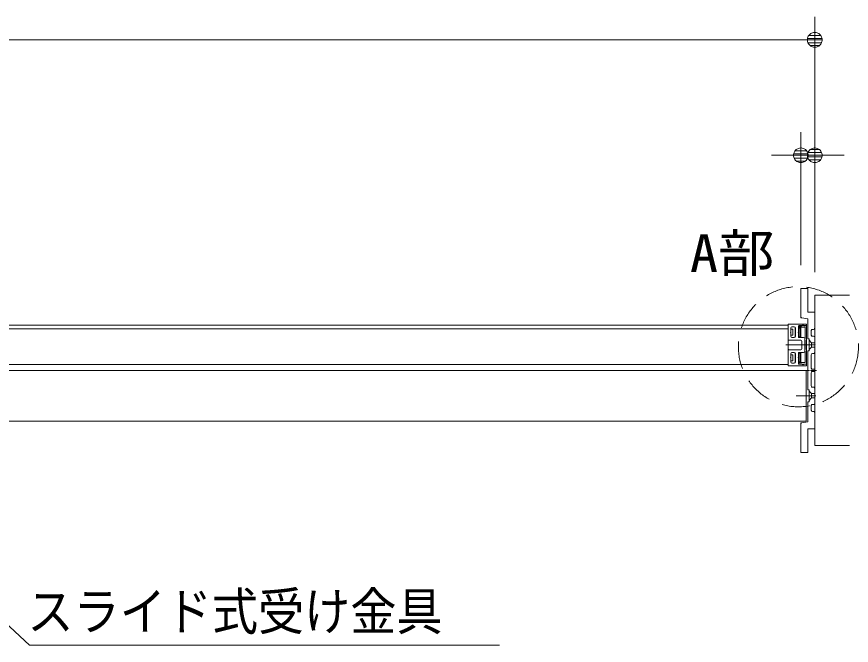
# Model space of a CAD drawing. Units: millimetres, scale not verified. Extents: x -6062 to 6062, y -3045 to 3045.
# Drawn here: x -2788 to -2065, y 1062 to 1606 of the extents above; entities that cross this region are included whole.
import ezdxf
from ezdxf.enums import TextEntityAlignment as Align

# ---------------------------------------------------------------- set-up
doc = ezdxf.new("R2010")
doc.units = ezdxf.units.MM
doc.header["$LTSCALE"] = 20
for name, pattern in [('CHAIN1', [8, 5, -1, 1, -1]), ('DASHED1', [1.8, 1.2, -0.6]), ('DOUBLE_CHAIN1', [8.8, 5, -1, 0.6, -0.6, 0.6, -1])]:
    doc.linetypes.add(name, pattern=pattern)
for name, color, linetype, lineweight in [('0-0_3一般', 7, 'Continuous', 9), ('0-1_2寸法-1', 7, 'Continuous', 9), ('0-2_0', 7, 'Continuous', 9), ('0-3_2寸法-2', 7, 'Continuous', 9), ('0-4_2寸法-3', 7, 'Continuous', 9)]:
    doc.layers.add(name, color=color, linetype=linetype, lineweight=lineweight)
doc.styles.add('ＭＳ ゴシック', font='')
doc.styles.get('ＭＳ ゴシック').set_extended_font_data('MS Gothic')

# ---------------------------------------------------------------- blocks, each defined once
blk = doc.blocks.new('_Dot')
at = {"layer": '0-2_0'}
for p, q in [((-10, 0), (-20, 0)), ((9.78, 2), (-9.78, 2)), ((7.99, 6), (-7.99, 6)), ((9.16, -3.98), (-9.16, -3.98)), ((6, -7.98), (-6, -7.98))]:
    blk.add_line(p, q, dxfattribs=at)
for points in [[(10, 0), (9.92, 1.25), (9.69, 2.49), (9.3, 3.68), (8.76, 4.82), (8.09, 5.88), (7.29, 6.85), (6.37, 7.71), (5.36, 8.44), (4.26, 9.05), (3.09, 9.51), (1.87, 9.82), (0.63, 9.98), (-0.63, 9.98), (-1.87, 9.82), (-3.09, 9.51), (-4.26, 9.05), (-5.36, 8.44), (-6.37, 7.71), (-7.29, 6.85), (-8.09, 5.88), (-8.76, 4.82), (-9.3, 3.68), (-9.69, 2.49), (-9.92, 1.25), (-10, 0), (0, 0)], [(-10, 0), (-9.92, -1.25), (-9.69, -2.49), (-9.3, -3.68), (-8.76, -4.82), (-8.09, -5.88), (-7.29, -6.85), (-6.37, -7.71), (-5.36, -8.44), (-4.26, -9.05), (-3.09, -9.51), (-1.87, -9.82), (-0.63, -9.98), (0.63, -9.98), (1.87, -9.82), (3.09, -9.51), (4.26, -9.05), (5.36, -8.44), (6.37, -7.71), (7.29, -6.85), (8.09, -5.88), (8.76, -4.82), (9.3, -3.68), (9.69, -2.49), (9.92, -1.25), (10, 0), (0, 0)]]:
    blk.add_lwpolyline(points, close=True, dxfattribs=at)
blk = doc.blocks.new('グループ-28')
at = {"layer": '0-0_3一般'}
for p, q in [((-6638, 26776.9), (-30002, 26776.9)), ((-6640, 26792.3), (-6640, 26792.9)), ((-6638, 26796.9), (-6320, 26796.9)), ((-6638, 26520.9), (-6638, 26788.9)), ((-6638, 26096.9), (-6638, 26776.9)), ((-6636, 26796.9), (-6326, 26796.9)), ((-6536, 26752.9), (-6574, 26752.9)), ((-6538, 26750.9), (-6572, 26750.9)), ((-6460, 26764.9), (-6460, 26659.9)), ((-6454, 26770.9), (-6396.6, 26770.9)), ((-6453.2, 26755.8), (-6419.9, 26762.5)), ((-6416, 26762.9), (-6406.9, 26762.9)), ((-6406.9, 26762.9), (-6385, 26775.5)), ((-6370, 26766.9), (-6320, 26766.9)), ((-6320, 26796.9), (-6320, 26076.9)), ((-6320, 26766.9), (-6320, 26106.9)), ((-30000, 26716.9), (-6640, 26716.9)), ((-6640, 26716.9), (-6640, 26096.9)), ((-6600, 26653.9), (-6594, 26659.9)), ((-6594, 26647.9), (-6600, 26653.9)), ((-6594, 26732.9), (-6594, 26659.9)), ((-6594, 26647.9), (-6594, 26585.9)), ((-6592, 26710.9), (-6592, 26704.9)), ((-6592, 26613.9), (-6592, 26607.9)), ((-6592, 26607.9), (-6592, 26587.9)), ((-6572, 26607.9), (-6592, 26607.9)), ((-6572, 26710.9), (-6558, 26710.9)), ((-6558, 26607.9), (-6572, 26607.9)), ((-6558, 26710.9), (-6558, 26607.9)), ((-6518, 26587.9), (-6518, 26730.9)), ((-6516, 26732.9), (-6516, 26585.9)), ((-6466, 26653.9), (-6460, 26659.9)), ((-6460, 26647.9), (-6466, 26653.9)), ((-6460, 26647.9), (-6460, 26571.9)), ((-6458, 26748.9), (-6458, 26750)), ((-6458, 26730.9), (-6458, 26573.9)), ((-6350, 26742.9), (-6452, 26742.9)), ((-6424, 26736.9), (-6452, 26736.9)), ((-6448, 26721.9), (-6448, 26721.7)), ((-6448, 26583.1), (-6448, 26721.7)), ((-6442.8, 26726.9), (-6433.2, 26726.9)), ((-6433, 26726.9), (-6433.2, 26726.9)), ((-6428, 26721.7), (-6428, 26583.1)), ((-6418, 26573.9), (-6418, 26730.9)), ((-6344, 26546.9), (-6344, 26736.9)), ((-6632, 26516.9), (-6634, 26516.9)), ((-6628, 26521.9), (-6628, 26520.9)), ((-6422, 26521.9), (-6628, 26521.9)), ((-6536, 26565.9), (-6574, 26565.9)), ((-6572, 26567.9), (-6538, 26567.9)), ((-6372, 26565.9), (-6454, 26565.9)), ((-6452, 26567.9), (-6424, 26567.9)), ((-6443, 26577.9), (-6442.8, 26577.9)), ((-6433.2, 26577.9), (-6442.8, 26577.9)), ((-6428, 26582.9), (-6428, 26583.1)), ((-6402, 26501.9), (-6402, 26371.9)), ((-6352, 26545.9), (-6352, 26327.9)), ((-6350, 26546.9), (-6344, 26546.9)), ((-6350, 26516.9), (-6350, 26546.9)), ((-6344, 26516.9), (-6350, 26516.9)), ((-6344, 26356.9), (-6344, 26516.9)), ((-6681.4, 26436.9), (-6281.4, 26436.9)), ((-6638, 26352.9), (-6638, 26084.9)), ((-6632, 26356.9), (-6634, 26356.9)), ((-6466, 26436.9), (-6310.5, 26436.9)), ((-6399.6, 26436.9), (-6279.6, 26436.9)), ((-6350, 26356.9), (-6344, 26356.9)), ((-6350, 26326.9), (-6350, 26356.9)), ((-6344, 26326.9), (-6350, 26326.9)), ((-6344, 26136.9), (-6344, 26326.9)), ((-6600, 26219.9), (-6594, 26225.9)), ((-6594, 26213.9), (-6600, 26219.9)), ((-6594, 26225.9), (-6594, 26287.9)), ((-6594, 26140.9), (-6594, 26213.9)), ((-6592, 26265.9), (-6592, 26259.9)), ((-6536, 26307.9), (-6574, 26307.9)), ((-6538, 26305.9), (-6572, 26305.9)), ((-6558, 26265.9), (-6572, 26265.9)), ((-6558, 26162.9), (-6558, 26265.9)), ((-6518, 26142.9), (-6518, 26285.9)), ((-6516, 26140.9), (-6516, 26287.9)), ((-6466, 26219.9), (-6460, 26225.9)), ((-6460, 26225.9), (-6460, 26301.9)), ((-6458, 26299.9), (-6458, 26142.9)), ((-6372, 26307.9), (-6454, 26307.9)), ((-6424, 26305.9), (-6452, 26305.9)), ((-6448, 26290.9), (-6448, 26290.7)), ((-6448, 26152.1), (-6448, 26290.7)), ((-6442.8, 26295.9), (-6433.2, 26295.9)), ((-6433, 26295.9), (-6433.2, 26295.9)), ((-6428, 26290.7), (-6428, 26152.1)), ((-6418, 26142.9), (-6418, 26299.9)), ((-30002, 26096.9), (-6638, 26096.9)), ((-6640, 26096.9), (-30000, 26096.9)), ((-6640, 26081.4), (-6640, 26080.9)), ((-6636, 26076.9), (-6326, 26076.9)), ((-6592, 26168.9), (-6592, 26162.9)), ((-6592, 26162.9), (-6592, 26142.9)), ((-6572, 26162.9), (-6592, 26162.9)), ((-6536, 26120.9), (-6574, 26120.9)), ((-6572, 26162.9), (-6558, 26162.9)), ((-6572, 26122.9), (-6538, 26122.9)), ((-6458, 26123.8), (-6458, 26124.9)), ((-6454, 26102.9), (-6396.6, 26102.9)), ((-6419.9, 26111.3), (-6453.2, 26117.9)), ((-6452, 26136.9), (-6424, 26136.9)), ((-6452, 26130.9), (-6350, 26130.9)), ((-6443, 26146.9), (-6442.8, 26146.9)), ((-6433.2, 26146.9), (-6442.8, 26146.9)), ((-6428, 26151.9), (-6428, 26152.1)), ((-6406.9, 26110.9), (-6416, 26110.9)), ((-6385, 26098.2), (-6406.9, 26110.9)), ((-6320, 26106.9), (-6370, 26106.9)), ((-6369, 26102.9), (-6320, 26102.9)), ((-6320, 26102.9), (-6320, 26082.9)), ((-6502.2, 25556.9), (-6162.2, 25556.9)), ((-6330, 25116.9), (-53990, 25116.9))]:
    blk.add_line(p, q, dxfattribs=at)
for points in [[(-6320, 26076.9), (-6638, 26076.9), (-6638, 26796.9)], [(-6369, 26770.9), (-6320, 26770.9), (-6320, 26790.9)], [(-6592, 26730.9), (-6592, 26710.9), (-6572, 26710.9)], [(-6442.8, 26726.9), (-6443, 26726.9), (-6443.2, 26726.8), (-6443.4, 26726.8), (-6443.6, 26726.8), (-6443.8, 26726.7), (-6444, 26726.7), (-6444.2, 26726.6), (-6444.4, 26726.6), (-6444.6, 26726.5), (-6444.7, 26726.4), (-6444.9, 26726.3), (-6445.1, 26726.3), (-6445.3, 26726.2), (-6445.4, 26726), (-6445.6, 26725.9), (-6445.8, 26725.8), (-6445.9, 26725.7), (-6446.1, 26725.6), (-6446.2, 26725.4), (-6446.4, 26725.3), (-6446.5, 26725.1), (-6446.7, 26725), (-6446.8, 26724.8), (-6446.9, 26724.6), (-6447.1, 26724.5), (-6447.2, 26724.3), (-6447.3, 26724.1), (-6447.4, 26724), (-6447.5, 26723.8), (-6447.6, 26723.6), (-6447.6, 26723.4), (-6447.7, 26723.2), (-6447.8, 26723.1), (-6447.8, 26722.9), (-6447.9, 26722.7), (-6447.9, 26722.5), (-6447.9, 26722.3), (-6448, 26722.1), (-6448, 26721.9)], [(-6428, 26721.7), (-6428, 26721.9), (-6428, 26722.1), (-6428.1, 26722.3), (-6428.1, 26722.5), (-6428.1, 26722.7), (-6428.2, 26722.9), (-6428.2, 26723.1), (-6428.3, 26723.3), (-6428.4, 26723.4), (-6428.5, 26723.6), (-6428.5, 26723.8), (-6428.6, 26724), (-6428.7, 26724.1), (-6428.8, 26724.3), (-6428.9, 26724.5), (-6429.1, 26724.6), (-6429.2, 26724.8), (-6429.3, 26725), (-6429.5, 26725.1), (-6429.6, 26725.3), (-6429.8, 26725.4), (-6429.9, 26725.6), (-6430.1, 26725.7), (-6430.2, 26725.8), (-6430.4, 26725.9), (-6430.6, 26726.1), (-6430.7, 26726.2), (-6430.9, 26726.3), (-6431.1, 26726.4), (-6431.3, 26726.4), (-6431.5, 26726.5), (-6431.6, 26726.6), (-6431.8, 26726.6), (-6432, 26726.7), (-6432.2, 26726.8), (-6432.4, 26726.8), (-6432.6, 26726.8), (-6432.8, 26726.9), (-6433, 26726.9)], [(-6448, 26583.1), (-6448, 26582.9), (-6448, 26582.7), (-6447.9, 26582.5), (-6447.9, 26582.3), (-6447.9, 26582.1), (-6447.8, 26581.9), (-6447.8, 26581.7), (-6447.7, 26581.5), (-6447.6, 26581.3), (-6447.5, 26581.2), (-6447.5, 26581), (-6447.4, 26580.8), (-6447.3, 26580.6), (-6447.2, 26580.5), (-6447.1, 26580.3), (-6446.9, 26580.1), (-6446.8, 26580), (-6446.7, 26579.8), (-6446.5, 26579.6), (-6446.4, 26579.5), (-6446.2, 26579.3), (-6446.1, 26579.2), (-6445.9, 26579.1), (-6445.8, 26578.9), (-6445.6, 26578.8), (-6445.4, 26578.7), (-6445.3, 26578.6), (-6445.1, 26578.5), (-6444.9, 26578.4), (-6444.7, 26578.3), (-6444.5, 26578.2), (-6444.4, 26578.2), (-6444.2, 26578.1), (-6444, 26578.1), (-6443.8, 26578), (-6443.6, 26578), (-6443.4, 26577.9), (-6443.2, 26577.9), (-6443, 26577.9)], [(-6433.2, 26577.9), (-6433, 26577.9), (-6432.8, 26577.9), (-6432.6, 26577.9), (-6432.4, 26578), (-6432.2, 26578), (-6432, 26578.1), (-6431.8, 26578.1), (-6431.6, 26578.2), (-6431.4, 26578.3), (-6431.3, 26578.3), (-6431.1, 26578.4), (-6430.9, 26578.5), (-6430.7, 26578.6), (-6430.6, 26578.7), (-6430.4, 26578.8), (-6430.2, 26579), (-6430.1, 26579.1), (-6429.9, 26579.2), (-6429.8, 26579.4), (-6429.6, 26579.5), (-6429.5, 26579.7), (-6429.3, 26579.8), (-6429.2, 26580), (-6429.1, 26580.1), (-6428.9, 26580.3), (-6428.8, 26580.5), (-6428.7, 26580.6), (-6428.6, 26580.8), (-6428.5, 26581), (-6428.4, 26581.2), (-6428.4, 26581.3), (-6428.3, 26581.5), (-6428.2, 26581.7), (-6428.2, 26581.9), (-6428.1, 26582.1), (-6428.1, 26582.3), (-6428.1, 26582.5), (-6428, 26582.7), (-6428, 26582.9)], [(-6422, 26351.9), (-6628, 26351.9), (-6628, 26352.9)], [(-6592, 26285.9), (-6592, 26265.9), (-6572, 26265.9)], [(-6460, 26108.9), (-6460, 26213.9), (-6466, 26219.9)], [(-6442.8, 26295.9), (-6443, 26295.9), (-6443.2, 26295.8), (-6443.4, 26295.8), (-6443.6, 26295.8), (-6443.8, 26295.7), (-6444, 26295.7), (-6444.2, 26295.6), (-6444.4, 26295.6), (-6444.6, 26295.5), (-6444.7, 26295.4), (-6444.9, 26295.3), (-6445.1, 26295.3), (-6445.3, 26295.2), (-6445.4, 26295), (-6445.6, 26294.9), (-6445.8, 26294.8), (-6445.9, 26294.7), (-6446.1, 26294.6), (-6446.2, 26294.4), (-6446.4, 26294.3), (-6446.5, 26294.1), (-6446.7, 26294), (-6446.8, 26293.8), (-6446.9, 26293.6), (-6447.1, 26293.5), (-6447.2, 26293.3), (-6447.3, 26293.1), (-6447.4, 26293), (-6447.5, 26292.8), (-6447.6, 26292.6), (-6447.6, 26292.4), (-6447.7, 26292.2), (-6447.8, 26292.1), (-6447.8, 26291.9), (-6447.9, 26291.7), (-6447.9, 26291.5), (-6447.9, 26291.3), (-6448, 26291.1), (-6448, 26290.9)], [(-6428, 26290.7), (-6428, 26290.9), (-6428, 26291.1), (-6428.1, 26291.3), (-6428.1, 26291.5), (-6428.1, 26291.7), (-6428.2, 26291.9), (-6428.2, 26292.1), (-6428.3, 26292.3), (-6428.4, 26292.4), (-6428.5, 26292.6), (-6428.5, 26292.8), (-6428.6, 26293), (-6428.7, 26293.1), (-6428.8, 26293.3), (-6428.9, 26293.5), (-6429.1, 26293.6), (-6429.2, 26293.8), (-6429.3, 26294), (-6429.5, 26294.1), (-6429.6, 26294.3), (-6429.8, 26294.4), (-6429.9, 26294.6), (-6430.1, 26294.7), (-6430.2, 26294.8), (-6430.4, 26294.9), (-6430.6, 26295.1), (-6430.7, 26295.2), (-6430.9, 26295.3), (-6431.1, 26295.4), (-6431.3, 26295.4), (-6431.5, 26295.5), (-6431.6, 26295.6), (-6431.8, 26295.6), (-6432, 26295.7), (-6432.2, 26295.8), (-6432.4, 26295.8), (-6432.6, 26295.8), (-6432.8, 26295.9), (-6433, 26295.9)], [(-6448, 26152.1), (-6448, 26151.9), (-6448, 26151.7), (-6447.9, 26151.5), (-6447.9, 26151.3), (-6447.9, 26151.1), (-6447.8, 26150.9), (-6447.8, 26150.7), (-6447.7, 26150.5), (-6447.6, 26150.3), (-6447.5, 26150.2), (-6447.5, 26150), (-6447.4, 26149.8), (-6447.3, 26149.6), (-6447.2, 26149.5), (-6447.1, 26149.3), (-6446.9, 26149.1), (-6446.8, 26149), (-6446.7, 26148.8), (-6446.5, 26148.6), (-6446.4, 26148.5), (-6446.2, 26148.3), (-6446.1, 26148.2), (-6445.9, 26148.1), (-6445.8, 26147.9), (-6445.6, 26147.8), (-6445.4, 26147.7), (-6445.3, 26147.6), (-6445.1, 26147.5), (-6444.9, 26147.4), (-6444.7, 26147.3), (-6444.5, 26147.2), (-6444.4, 26147.2), (-6444.2, 26147.1), (-6444, 26147.1), (-6443.8, 26147), (-6443.6, 26147), (-6443.4, 26146.9), (-6443.2, 26146.9), (-6443, 26146.9)], [(-6433.2, 26146.9), (-6433, 26146.9), (-6432.8, 26146.9), (-6432.6, 26146.9), (-6432.4, 26147), (-6432.2, 26147), (-6432, 26147.1), (-6431.8, 26147.1), (-6431.6, 26147.2), (-6431.4, 26147.3), (-6431.3, 26147.3), (-6431.1, 26147.4), (-6430.9, 26147.5), (-6430.7, 26147.6), (-6430.6, 26147.7), (-6430.4, 26147.8), (-6430.2, 26148), (-6430.1, 26148.1), (-6429.9, 26148.2), (-6429.8, 26148.4), (-6429.6, 26148.5), (-6429.5, 26148.7), (-6429.3, 26148.8), (-6429.2, 26149), (-6429.1, 26149.1), (-6428.9, 26149.3), (-6428.8, 26149.5), (-6428.7, 26149.6), (-6428.6, 26149.8), (-6428.5, 26150), (-6428.4, 26150.2), (-6428.4, 26150.3), (-6428.3, 26150.5), (-6428.2, 26150.7), (-6428.2, 26150.9), (-6428.1, 26151.1), (-6428.1, 26151.3), (-6428.1, 26151.5), (-6428, 26151.7), (-6428, 26151.9)], [(-6330, 25116.9), (-6330, 25996.9), (-53990, 25996.9), (-53990, 25116.9)]]:
    blk.add_lwpolyline(points, dxfattribs=at)
for centre, radius, start, end in [((-6636, 26792.9), 4, 90, 180), ((-6636, 26792.3), 4, 180, 240), ((-6574, 26732.9), 20, 90, 180), ((-6572, 26730.9), 20, 90, 180), ((-6538, 26730.9), 20, 0, 90), ((-6536, 26732.9), 20, 0, 90), ((-6454, 26764.9), 6, 90, 180), ((-6452, 26750), 6, 101.30993, 180), ((-6416, 26742.9), 20, 90, 101.30993), ((-6384, 26764.9), 14, 33.74899, 154.62307), ((-6380, 26766.9), 10, 0, 120), ((-6369, 26774.9), 4, 213.74899, 270), ((-6326, 26790.9), 6, 0, 90), ((-6452, 26748.9), 6, 180, 270), ((-6452, 26730.9), 6, 97.23876, 172.76124), ((-6452, 26730.9), 6, 172.76124, 180), ((-6452, 26730.9), 6, 90, 97.23876), ((-6424, 26730.9), 6, 82.76124, 90), ((-6424, 26730.9), 6, 7.23876, 82.76124), ((-6424, 26730.9), 6, 0, 7.23876), ((-6350, 26736.9), 6, 0, 90), ((-6634, 26520.9), 4, 180, 270), ((-6632, 26520.9), 4, 270, 0), ((-6574, 26585.9), 20, 180, 270), ((-6572, 26587.9), 20, 180, 270), ((-6538, 26587.9), 20, 270, 0), ((-6536, 26585.9), 20, 270, 0), ((-6454, 26571.9), 6, 180, 270), ((-6452, 26573.9), 6, 180, 187.23876), ((-6452, 26573.9), 6, 187.23876, 262.76124), ((-6452, 26573.9), 6, 262.76124, 270), ((-6424, 26573.9), 6, 270, 277.23876), ((-6424, 26573.9), 6, 277.23876, 352.76124), ((-6422, 26501.9), 20, 0, 90), ((-6424, 26573.9), 6, 352.76124, 0), ((-6372, 26545.9), 20, 0, 90), ((-6634, 26352.9), 4, 90, 180), ((-6632, 26352.9), 4, 0, 90), ((-6422, 26371.9), 20, 270, 0), ((-6372, 26327.9), 20, 270, 0), ((-6574, 26287.9), 20, 90, 180), ((-6572, 26285.9), 20, 90, 180), ((-6538, 26285.9), 20, 0, 90), ((-6536, 26287.9), 20, 0, 90), ((-6454, 26301.9), 6, 90, 180), ((-6452, 26299.9), 6, 97.23876, 172.76124), ((-6452, 26299.9), 6, 172.76124, 180), ((-6452, 26299.9), 6, 90, 97.23876), ((-6424, 26299.9), 6, 82.76124, 90), ((-6424, 26299.9), 6, 7.23876, 82.76124), ((-6424, 26299.9), 6, 0, 7.23876), ((-6636, 26081.4), 4, 120, 180), ((-6636, 26080.9), 4, 180, 270), ((-6574, 26140.9), 20, 180, 270), ((-6572, 26142.9), 20, 180, 270), ((-6538, 26142.9), 20, 270, 0), ((-6536, 26140.9), 20, 270, 0), ((-6454, 26108.9), 6, 180, 270), ((-6452, 26142.9), 6, 180, 187.23876), ((-6452, 26142.9), 6, 187.23876, 262.76124), ((-6452, 26124.9), 6, 90, 180), ((-6452, 26123.8), 6, 180, 258.69007), ((-6452, 26142.9), 6, 262.76124, 270), ((-6424, 26142.9), 6, 270, 277.23876), ((-6424, 26142.9), 6, 277.23876, 352.76124), ((-6416, 26130.9), 20, 258.69007, 270), ((-6424, 26142.9), 6, 352.76124, 360), ((-6384, 26108.9), 14, 205.37693, 326.25101), ((-6380, 26106.9), 10, 240, 0), ((-6369, 26098.9), 4, 90, 146.25101), ((-6350, 26136.9), 6, 270, 0), ((-6326, 26082.9), 6, 270, 0)]:
    blk.add_arc(centre, radius, start, end, dxfattribs=at)
blk = doc.blocks.new('グループ-29')
at = {"layer": '0-0_3一般'}
blk.add_blockref('グループ-28', (0, 0), dxfattribs=at)
blk = doc.blocks.new('グループ-49')
at = {"layer": '0-0_3一般'}
for p, q in [((-6300, 27416.9), (-6420, 27416.9)), ((-6420, 26923.8), (-6420, 27416.9)), ((-6300, 27006.9), (-6300, 27416.9)), ((-6403.3, 26904.1), (-6300, 26886.9)), ((-6180, 27006.9), (-6300, 27006.9)), ((-6180, 26726.9), (-6180, 27006.9)), ((-6300, 26540.9), (-6300, 26886.9)), ((-6240, 26606.9), (-6240, 26686.9)), ((-6220, 26706.9), (-6200, 26706.9)), ((-6300, 26540.9), (-6278, 26540.9)), ((-6278, 26540.9), (-6278, 26442.9)), ((-6200, 26586.9), (-6220, 26586.9)), ((-6180, 26306.9), (-6180, 26566.9)), ((-6300, 25660.9), (-6300, 26332.9)), ((-6278, 26332.9), (-6300, 26332.9)), ((-6272, 26436.9), (-6278, 26442.9)), ((-6240, 26036.9), (-6240, 26266.9)), ((-6220, 26286.9), (-6200, 26286.9)), ((-6240, 25726.9), (-6240, 25956.9)), ((-6190, 26016.9), (-6220, 26016.9)), ((-6220, 25976.9), (-6190, 25976.9)), ((-6180, 25986.9), (-6180, 26006.9)), ((-6300, 25660.9), (-6278, 25660.9)), ((-6200, 25706.9), (-6220, 25706.9)), ((-6180, 25426.9), (-6180, 25686.9)), ((-6278, 25452.9), (-6300, 25452.9)), ((-6300, 25106.9), (-6300, 25452.9)), ((-6278, 25550.9), (-6272, 25556.9)), ((-6278, 25550.9), (-6278, 25452.9)), ((-6240, 25306.9), (-6240, 25386.9)), ((-6220, 25406.9), (-6200, 25406.9)), ((-6200, 25286.9), (-6220, 25286.9)), ((-6180, 24986.9), (-6180, 25266.9)), ((-6420, 24576.9), (-6420, 25069.9)), ((-6300, 25106.9), (-6403.3, 25089.7)), ((-6300, 24986.9), (-6180, 24986.9)), ((-6300, 24576.9), (-6300, 24986.9)), ((-6420, 24576.9), (-6300, 24576.9))]:
    blk.add_line(p, q, dxfattribs=at)
at = {"layer": '0-0_3一般', "linetype": 'DOUBLE_CHAIN1'}
for p, q in [((-6420, 26923.8), (-6420, 26906.9)), ((-6403.3, 26904.1), (-6420, 26906.9)), ((-6236, 26398.9), (-6236, 26474.9)), ((-6236, 25518.9), (-6236, 25594.9)), ((-6420, 25086.9), (-6403.3, 25089.7)), ((-6420, 25086.9), (-6420, 25069.9))]:
    blk.add_line(p, q, dxfattribs=at)
at = {"layer": '0-0_3一般', "linetype": 'CHAIN1'}
for p, q in [((-6286.4, 26436.9), (-6164.4, 26436.9)), ((-6150.7, 25996.9), (-6441.5, 25996.9)), ((-6164.4, 25556.9), (-6286.4, 25556.9))]:
    blk.add_line(p, q, dxfattribs=at)
at = {"layer": '0-0_3一般', "linetype": 'DOUBLE_CHAIN1'}
for points in [[(-6278, 26516.9), (-6236, 26474.9), (-6180, 26474.9)], [(-6278, 26356.9), (-6236, 26398.9), (-6180, 26398.9)], [(-6180, 25594.9), (-6236, 25594.9), (-6278, 25636.9)], [(-6180, 25518.9), (-6236, 25518.9), (-6278, 25476.9)]]:
    blk.add_lwpolyline(points, dxfattribs=at)
at = {"layer": '0-0_3一般'}
for points in [[(-6272, 26436.9), (-6278, 26430.9), (-6278, 26332.9)], [(-6278, 25660.9), (-6278, 25562.9), (-6272, 25556.9)]]:
    blk.add_lwpolyline(points, dxfattribs=at)
for centre, radius, start, end in [((-6400, 26923.8), 20, 180, 220.26884), ((-6400, 26923.8), 20, 220.26884, 260.53768), ((-6220, 26686.9), 20, 135, 180), ((-6220, 26606.9), 20, 180, 225), ((-6220, 26686.9), 20, 90, 135), ((-6200, 26726.9), 20, 270, 315), ((-6200, 26726.9), 20, 315, 0), ((-6220, 26606.9), 20, 225, 270), ((-6200, 26566.9), 20, 45, 90), ((-6200, 26566.9), 20, 0, 45), ((-6220, 26266.9), 20, 135, 180), ((-6220, 26266.9), 20, 90, 135), ((-6200, 26306.9), 20, 270, 315), ((-6200, 26306.9), 20, 315, 0), ((-6220, 26036.9), 20, 180, 225), ((-6220, 25956.9), 20, 135, 180), ((-6220, 26036.9), 20, 225, 270), ((-6220, 25956.9), 20, 90, 135), ((-6190, 26006.9), 10, 45, 90), ((-6190, 25986.9), 10, 270, 315), ((-6190, 26006.9), 10, 0, 45), ((-6190, 25986.9), 10, 315, 0), ((-6220, 25726.9), 20, 180, 225), ((-6220, 25726.9), 20, 225, 270), ((-6200, 25686.9), 20, 45, 90), ((-6200, 25686.9), 20, 0, 45), ((-6220, 25386.9), 20, 135, 180), ((-6220, 25306.9), 20, 180, 225), ((-6220, 25386.9), 20, 90, 135), ((-6200, 25426.9), 20, 270, 315), ((-6200, 25426.9), 20, 315, 0), ((-6220, 25306.9), 20, 225, 270), ((-6200, 25266.9), 20, 45, 90), ((-6200, 25266.9), 20, 0, 45), ((-6400, 25069.9), 20, 139.73116, 180), ((-6400, 25069.9), 20, 99.46232, 139.73116)]:
    blk.add_arc(centre, radius, start, end, dxfattribs=at)
blk = doc.blocks.new('グループ-50')
at = {"layer": '0-0_3一般'}
blk.add_lwpolyline([(-5580, 24696.9), (-6180, 24696.9), (-6180, 27296.9), (-5580, 27296.9)], dxfattribs=at)
blk.add_blockref('グループ-49', (0, 0), dxfattribs=at)

msp = doc.modelspace()

# ---------------------------------------------------------------- linework, layer by layer
at = {"layer": '0-0_3一般', "linetype": 'DASHED1'}
msp.add_circle((-2110.66, 1320.28), 52, dxfattribs=at)
at = {"layer": '0-1_2寸法-1'}
for p, q in [((-2096.5, 1384.84), (-2096.5, 1606)), ((-2109.21, 1586), (-4481.79, 1586))]:
    msp.add_line(p, q, dxfattribs=at)
at = {"layer": '0-3_2寸法-2'}
for p, q in [((-2108.5, 1390.84), (-2108.5, 1506)), ((-2096.5, 1384.84), (-2096.5, 1506)), ((-2121.21, 1486), (-2133.92, 1486)), ((-2108.5, 1486), (-2096.5, 1486)), ((-2083.79, 1486), (-2071.08, 1486))]:
    msp.add_line(p, q, dxfattribs=at)
at = {"layer": '0-4_2寸法-3'}
msp.add_lwpolyline([(-3008.5, 1277.68), (-2776.59, 1061.84), (-2369.71, 1061.84)], dxfattribs=at)

# ---------------------------------------------------------------- block references
at = {"layer": '0-0_3一般', "xscale": 0.05, "yscale": 0.05}
for name in ['グループ-50', 'グループ-29']:
    msp.add_blockref(name, (-1787.5, 0), dxfattribs=at)
at = {"layer": '0-1_2寸法-1', "xscale": 0.6356201, "yscale": 0.6356201}
msp.add_blockref('_Dot', (-2096.5, 1586), dxfattribs=at)
at = {"layer": '0-3_2寸法-2', "xscale": 0.6356201, "yscale": 0.6356201}
msp.add_blockref('_Dot', (-2108.5, 1486), dxfattribs=at)
at = {"layer": '0-3_2寸法-2', "xscale": 0.6356201, "yscale": 0.6356201, "rotation": 180}
msp.add_blockref('_Dot', (-2096.5, 1486), dxfattribs=at)

# ---------------------------------------------------------------- texts
at = {"layer": '0-4_2寸法-3', "style": 'ＭＳ ゴシック'}
for s, width, p in [('A部', 1.1, (-2204.61, 1375.27)), ('スライド式受け金具', 0.9, (-2778.52, 1065.19))]:
    msp.add_text(s, height=32.55, dxfattribs=dict(at, width=width)).set_placement(p, align=Align.BOTTOM_LEFT)

doc.saveas('drawing.dxf')
